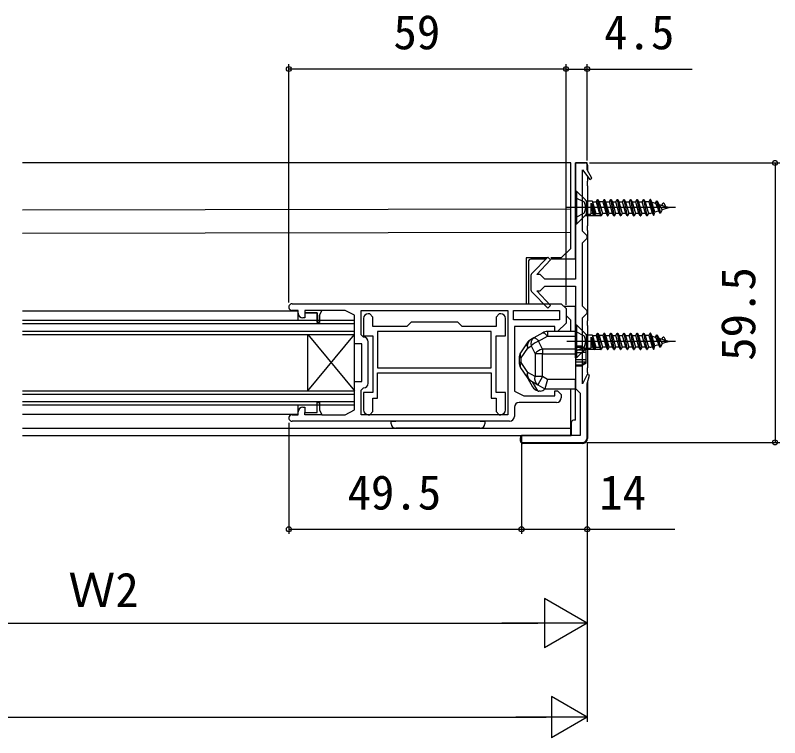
# Model space of a CAD drawing. Units: millimetres, scale not verified. Extents: x -438 to 438, y -652 to 648.
# Drawn here: x -109.2 to 53.5, y 300.6 to 454.4 of the extents above; entities that cross this region are included whole.
import ezdxf
from ezdxf.enums import TextEntityAlignment as Align

# ---------------------------------------------------------------- set-up
doc = ezdxf.new("R2010")
doc.units = ezdxf.units.MM
doc.header["$LTSCALE"] = 4
for name, color, linetype in [('0-2_YKK_11', 7, 'Continuous'), ('0-3_YKK_12', 2, 'Continuous'), ('0-4_YKK_13', 4, 'Continuous'), ('0-6_YKK_D', 6, 'Continuous')]:
    doc.layers.add(name, color=color, linetype=linetype)
doc.styles.add('ＭＳ ゴシック', font='')
doc.styles.get('ＭＳ ゴシック').set_extended_font_data('MS Gothic')

msp = doc.modelspace()

# ---------------------------------------------------------------- linework, layer by layer
at = {"layer": '0-2_YKK_11'}
for p, q in [((0.5, 398.841), (0.5, 396.159)), ((-34.1, 376.101), (-34.1, 384.901)), ((6, 372.001), (-2, 372.001)), ((-3, 371.001), (-3, 369.001)), ((-4, 368.001), (-50.3, 368.001))]:
    msp.add_line(p, q, dxfattribs=at)
for points in [[(10, 423), (10, 398.25), (3.5, 398.25), (3, 398.75), (2.5, 399.25), (1.782, 399.25), (4.696, 402.381), (4.118, 402.934), (0.787, 399.542)], [(12.5, 364.5), (12.5, 376), (12.998, 377.809), (12.541, 377.989), (11.5, 376), (11.5, 390), (12, 390.5), (12.5, 391), (12.5, 391.5), (12, 392), (11.5, 392.5), (11.5, 406), (12, 406.5), (12.5, 407), (12.5, 407.5), (12, 408), (11.5, 408.5), (11.5, 421.5), (13.064, 419.482), (13.477, 419.756), (12.5, 421.5), (12.5, 423), (10, 423)], [(0.787, 395.458), (4.118, 392.066), (4.696, 392.619), (1.782, 395.75), (2.5, 395.75), (3, 396.25), (3.5, 396.75), (10, 396.75), (10, 375), (10.5, 374.5), (11, 374), (11, 365), (-1.5, 365), (-1.5, 363.5), (11.5, 363.5)], [(-50.3, 393.001), (7, 393.001), (8, 392.001), (8, 388.901), (6.2, 387.101), (5.6, 387.101), (5.6, 388.201), (-3, 388.201), (-3, 374.401), (-1, 373.401), (5.6, 373.401), (5.6, 374.501), (6.2, 374.501), (7, 373.701), (7, 373.001)], [(-49, 391.001), (-49, 391.601), (-50.3, 391.601)], [(-48, 371.001), (-47.6, 371.001), (-47.6, 369.901), (-45, 369.901), (-45, 372.001), (-44.5, 372.001), (-44.5, 370.401), (-44, 369.401), (-39, 369.401), (-37, 370.401), (-37, 376.501), (-35.5, 376.501), (-35.5, 384.501), (-37, 384.501), (-37, 390.601), (-39, 391.601), (-44, 391.601), (-44.5, 390.601), (-44.5, 389.001), (-45, 389.001), (-45, 391.101), (-47.6, 391.101), (-47.6, 390.001), (-48, 390.001)], [(-35.6, 391.601), (-4.4, 391.601), (-4.4, 369.401), (-35.6, 369.401), (-35.6, 374.601), (-35.1, 375.101)], [(-35.1, 385.901), (-35.6, 386.401), (-35.6, 391.601)], [(-5.9, 390.901), (-6.2, 390.901), (-6.9, 390.201), (-6.9, 388.201), (-14.1, 388.201), (-15, 389.101), (-25, 389.101), (-25.9, 388.201), (-33.1, 388.201), (-33.1, 390.201), (-33.8, 390.901), (-34.1, 390.901)], [(-35.1, 389.901), (-35.1, 386.201), (-33.1, 386.201), (-33.1, 374.101), (-35.1, 374.101), (-35.1, 370.401)], [(-4.9, 370.401), (-4.9, 374.101), (-6.9, 374.101), (-6.9, 386.201), (-4.9, 386.201), (-4.9, 389.901)], [(-34.1, 369.401), (-33.8, 369.401), (-33.1, 370.101), (-33.1, 372.901), (-32.1, 372.901), (-32.1, 378.301)], [(-32.1, 378.301), (-7.9, 378.301), (-7.9, 372.901), (-6.9, 372.901), (-6.9, 370.101), (-6.2, 369.401), (-5.9, 369.401)], [(-50.3, 369.401), (-49, 369.401), (-49, 370.001)]]:
    msp.add_lwpolyline(points, dxfattribs=at)
for points in [[(-44, 391.601), (-47.6, 391.601), (-47.6, 391.101), (-45, 391.101), (-45, 389.001), (-44.5, 389.001), (-44.5, 390.601)], [(-3.2, 391.601), (6.6, 391.601), (6.6, 389.601), (-3.2, 389.601)], [(-7.9, 387.101), (-32.1, 387.101), (-32.1, 379.401), (-7.9, 379.401)], [(-44, 369.401), (-47.6, 369.401), (-47.6, 369.901), (-45, 369.901), (-45, 372.001), (-44.5, 372.001), (-44.5, 370.401)]]:
    msp.add_lwpolyline(points, close=True, dxfattribs=at)
for centre, radius, start, end in [((1.5, 398.841), 1, 135.51576, 180.00003), ((1.5, 396.159), 1, 179.99997, 224.48424), ((-50.3, 392.301), 0.7, 89.99999, 270.00001), ((-48, 391.001), 1, 180.00001, 269.99999), ((-34.1, 389.901), 1, 90.00001, 179.99999), ((-5.9, 389.901), 1, 0.00001, 89.99999), ((-35.1, 384.901), 1, 0.00001, 89.99999), ((-35.1, 376.101), 1, 270.00001, 359.99999), ((6, 373.001), 1, 270.00001, 359.99999), ((-2, 371.001), 1, 90.00001, 179.99999), ((-48, 370.001), 1, 90.00001, 179.99999), ((-34.1, 370.401), 1, 180.00001, 269.99999), ((-5.9, 370.401), 1, 270.00001, 359.99999), ((-50.3, 368.701), 0.7, 89.99999, 270.00001), ((-4, 369.001), 1, 270.00001, 359.99999), ((11.5, 364.5), 1, 270.00001, 359.99999)]:
    msp.add_arc(centre, radius, start, end, dxfattribs=at)
at = {"layer": '0-3_YKK_12'}
for p, q in [((9, 423), (-107.75, 423)), ((9, 404.8), (9, 423)), ((9, 413.158), (-107.75, 412.979)), ((9, 408.172), (-107.75, 407.995)), ((7, 402.8), (9, 404.8)), ((7, 402.8), (4.771, 402.8)), ((-107.75, 391.501), (-49.2, 391.501)), ((-49, 389.501), (-49, 391.101)), ((-107.75, 389.501), (-37, 389.501)), ((-37, 371.501), (-37, 389.501)), ((8, 390.5), (9, 389.5)), ((9, 387.1), (9, 389.5)), ((-107.75, 388.801), (-37, 388.801)), ((-107.75, 387.201), (-37, 387.201)), ((-107.75, 386.501), (-37, 386.501)), ((-47, 374.501), (-47, 386.501)), ((-47, 374.501), (-37, 386.501)), ((-47, 386.501), (-37, 374.501)), ((-107.75, 374.501), (-37, 374.501)), ((9, 365), (9, 374.9)), ((-107.75, 373.801), (-37, 373.801)), ((-107.75, 372.201), (-37, 372.201)), ((-107.75, 371.501), (-37, 371.501)), ((-49, 370.014), (-48.999, 371.501)), ((-107.75, 369.501), (-49.2, 369.501)), ((-107.75, 366.5), (9, 366.5)), ((-107.75, 365), (-0.924, 365))]:
    msp.add_line(p, q, dxfattribs=at)
msp.add_lwpolyline([(3.987, 402.8), (-0.5, 402.8), (-0.5, 393.001)], dxfattribs=at)
at = {"layer": '0-4_YKK_13'}
for p, q in [((10, 402.5), (10, 423)), ((10, 423), (12.1, 423)), ((12.6, 422.5), (12.6, 421.322)), ((12.6, 420.081), (12.6, 419.1)), ((12.6, 418.1), (12.6, 419.1)), ((12.116, 415.134), (10.25, 417)), ((12.6, 418.1), (12.6, 409.6)), ((26.6, 411.869), (25.9, 415.25)), ((26, 415.25), (26.7, 411.869)), ((31.347, 413.5), (8.212, 413.5)), ((12.35, 412.1), (12.35, 414.9)), ((13.35, 413.622), (13.735, 412.26)), ((13.582, 414.9), (14.119, 411.786)), ((13.665, 414.74), (14.365, 412.26)), ((14.435, 414.74), (15.135, 412.26)), ((25.635, 414.74), (26.335, 412.379)), ((27.035, 414.407), (27.735, 412.807)), ((27.3, 414.917), (28, 412.297)), ((27.4, 414.917), (28.1, 412.297)), ((27.785, 414.177), (28.485, 413.037)), ((10.25, 410), (12.116, 411.866)), ((16.535, 412.26), (15.765, 412.26)), ((17.935, 412.26), (17.165, 412.26)), ((19.335, 412.26), (18.565, 412.26)), ((20.735, 412.26), (19.965, 412.26)), ((22.135, 412.26), (21.365, 412.26)), ((23.535, 412.26), (22.765, 412.26)), ((24.935, 412.26), (24.165, 412.26)), ((25.825, 412.26), (25.565, 412.26)), ((15.294, 411.75), (12.165, 411.75)), ((15.4, 411.75), (15.5, 411.75)), ((16.8, 411.75), (16.9, 411.75)), ((18.2, 411.75), (18.3, 411.75)), ((19.6, 411.75), (19.7, 411.75)), ((21, 411.75), (21.1, 411.75)), ((22.4, 411.75), (22.5, 411.75)), ((23.8, 411.75), (23.9, 411.75)), ((25.2, 411.75), (25.3, 411.75)), ((12.6, 408.6), (12.6, 409.6)), ((12.6, 408.6), (12.6, 389.4)), ((0, 402), (0, 399.293)), ((3.692, 402.5), (0.5, 402.5)), ((10, 402.5), (4.771, 402.5)), ((0, 399.293), (0, 395.707)), ((0, 395.707), (0, 393.001)), ((7.501, 392.5), (10, 392.5)), ((10, 387.101), (10, 392.5)), ((12.6, 388.4), (12.6, 389.4)), ((12.116, 386.634), (10.25, 388.5)), ((12.6, 388.4), (12.6, 379.4)), ((2.161, 385.055), (4.031, 386.124)), ((10, 387.101), (4.031, 387.101)), ((4.031, 387.101), (4.031, 386.124)), ((4.031, 386.124), (10, 386.124)), ((10, 386.124), (10, 387.101)), ((12.35, 383.6), (12.35, 386.4)), ((13.582, 386.4), (14.119, 383.286)), ((13.665, 386.24), (14.365, 383.76)), ((14.435, 386.24), (15.135, 383.76)), ((25.635, 386.24), (26.335, 383.879)), ((26.6, 383.369), (25.9, 386.75)), ((26, 386.75), (26.7, 383.369)), ((27.035, 385.907), (27.735, 384.307)), ((27.3, 386.417), (28, 383.797)), ((27.4, 386.417), (28.1, 383.797)), ((-0.262, 384.708), (-1.664, 382.605)), ((31.347, 385), (8.212, 385)), ((13.35, 385.122), (13.735, 383.76)), ((27.785, 385.677), (28.485, 384.537)), ((-1.562, 381.496), (-0.16, 383.599)), ((-0.16, 383.599), (0.599, 384.032)), ((0.599, 384.032), (1.4, 382.351)), ((2.961, 383.374), (2.961, 382.351)), ((10, 384.051), (11.284, 384.051)), ((11.284, 383.838), (10, 383.838)), ((10, 383.755), (11.434, 383.755)), ((12.3, 383.151), (10, 383.151)), ((10, 382.651), (11.434, 382.651)), ((10.25, 381.5), (12.116, 383.366)), ((11.284, 384.051), (11.284, 383.838)), ((11.434, 383.901), (12.3, 383.401)), ((11.434, 383.901), (11.434, 383.755)), ((11.434, 383.755), (12.3, 383.2)), ((11.434, 382.651), (11.434, 381.151)), ((15.294, 383.25), (12.165, 383.25)), ((12.3, 383.2), (12.3, 383.401)), ((12.3, 383.151), (12.3, 383.2)), ((12.3, 382.651), (12.3, 383.151)), ((15.4, 383.25), (15.5, 383.25)), ((16.535, 383.76), (15.765, 383.76)), ((16.8, 383.25), (16.9, 383.25)), ((17.935, 383.76), (17.165, 383.76)), ((18.2, 383.25), (18.3, 383.25)), ((19.335, 383.76), (18.565, 383.76)), ((19.6, 383.25), (19.7, 383.25)), ((20.735, 383.76), (19.965, 383.76)), ((21, 383.25), (21.1, 383.25)), ((22.135, 383.76), (21.365, 383.76)), ((22.4, 383.25), (22.5, 383.25)), ((23.535, 383.76), (22.765, 383.76)), ((23.8, 383.25), (23.9, 383.25)), ((24.935, 383.76), (24.165, 383.76)), ((25.2, 383.25), (25.3, 383.25)), ((25.825, 383.76), (25.565, 383.76)), ((-2, 381.496), (-2, 380.507)), ((-1.562, 381.496), (-2, 381.496)), ((-1.562, 380.507), (-1.562, 381.496)), ((2.961, 382.351), (10, 382.351)), ((10, 382.351), (10, 376.901)), ((10, 381.151), (11.434, 381.151)), ((11.434, 381.151), (12.3, 381.151)), ((12.3, 380.651), (12.3, 381.151)), ((-1.562, 380.507), (-2, 380.507)), ((-1.664, 379.397), (-0.262, 377.294)), ((-0.16, 378.403), (-1.562, 380.507)), ((10, 380.651), (12.3, 380.651)), ((10, 380.047), (11.434, 380.047)), ((11.284, 379.965), (10, 379.965)), ((11.284, 379.751), (10, 379.751)), ((11.284, 379.965), (11.284, 379.751)), ((12.3, 380.602), (11.434, 380.047)), ((12.3, 380.401), (11.434, 379.901)), ((11.434, 380.047), (11.434, 379.901)), ((12.3, 380.602), (12.3, 380.651)), ((12.3, 380.401), (12.3, 380.602)), ((12.6, 378.4), (12.6, 379.4)), ((1.4, 377.513), (-0.16, 378.403)), ((12.6, 378.4), (12.6, 378.05)), ((-0.115, 377.101), (0.892, 375.355)), ((0.41, 376.667), (1.969, 375.776)), ((1.987, 374.46), (0.861, 376.409)), ((2.961, 377.513), (1.4, 377.513)), ((2.961, 377.513), (1.969, 375.776)), ((4.031, 376.901), (2.961, 377.513)), ((10, 376.901), (4.031, 376.901)), ((12.6, 376.363), (12.6, 364.298)), ((1.969, 375.776), (3.5, 374.901)), ((2.499, 374.401), (2.199, 374.401)), ((10, 368.2), (10, 374.901)), ((-10.248, 368.001), (-9.25, 368.001)), ((-9.25, 368.001), (-9.279, 367.449)), ((10, 368.2), (9.6, 368.2)), ((-10.277, 366.501), (-28.222, 366.501)), ((9.1, 367.7), (9.1, 365.2)), ((-1.199, 365), (9.1, 365)), ((9.1, 365.2), (9.1, 365)), ((-1.7, 363.799), (-1.7, 364.5)), ((11.602, 363.3), (-1.201, 363.3))]:
    msp.add_line(p, q, dxfattribs=at)
for points in [[(10.25, 410), (10, 410), (10, 417), (10.25, 417)], [(10.25, 381.5), (10, 381.5), (10, 388.5), (10.25, 388.5)]]:
    msp.add_lwpolyline(points, close=True, dxfattribs=at)
for points in [[(10, 411.4), (11.915, 412.355), (12.201, 413.5), (11.915, 414.645), (10, 415.6)], [(12.681, 414.9), (13.582, 414.9), (13.665, 414.74), (14.435, 414.74), (14.7, 415.25), (14.8, 415.25), (15.065, 414.74), (15.765, 412.26), (15.5, 411.75), (14.8, 415.25)], [(13.946, 411.855), (14.119, 411.786), (14.365, 412.26), (15.135, 412.26), (15.4, 411.75), (14.7, 415.25)], [(16.1, 415.25), (15.835, 414.74), (15.065, 414.74)], [(15.835, 414.74), (16.535, 412.26), (16.8, 411.75), (16.1, 415.25), (16.2, 415.25), (16.9, 411.75), (17.165, 412.26), (16.465, 414.74), (16.2, 415.25)], [(16.465, 414.74), (17.235, 414.74), (17.5, 415.25), (17.6, 415.25), (17.865, 414.74), (18.565, 412.26), (18.3, 411.75), (17.6, 415.25)], [(17.5, 415.25), (18.2, 411.75), (17.935, 412.26), (17.235, 414.74)], [(17.865, 414.74), (18.635, 414.74), (18.9, 415.25), (19, 415.25), (19.265, 414.74), (19.965, 412.26), (19.7, 411.75), (19, 415.25)], [(18.9, 415.25), (19.6, 411.75), (19.335, 412.26), (18.635, 414.74)], [(19.265, 414.74), (20.035, 414.74), (20.3, 415.25), (20.4, 415.25), (20.665, 414.74), (21.365, 412.26), (21.1, 411.75), (20.4, 415.25)], [(20.3, 415.25), (21, 411.75), (20.735, 412.26), (20.035, 414.74)], [(20.665, 414.74), (21.435, 414.74), (21.7, 415.25), (21.8, 415.25), (22.065, 414.74), (22.765, 412.26), (22.5, 411.75), (21.8, 415.25)], [(21.7, 415.25), (22.4, 411.75), (22.135, 412.26), (21.435, 414.74)], [(22.065, 414.74), (22.835, 414.74), (23.1, 415.25), (23.2, 415.25), (23.465, 414.74), (24.165, 412.26), (23.9, 411.75), (23.2, 415.25)], [(23.1, 415.25), (23.8, 411.75), (23.535, 412.26), (22.835, 414.74)], [(23.465, 414.74), (24.235, 414.74), (24.5, 415.25), (24.6, 415.25), (24.865, 414.74), (25.565, 412.26), (25.3, 411.75), (24.6, 415.25)], [(24.5, 415.25), (25.2, 411.75), (24.935, 412.26), (24.235, 414.74)], [(26.296, 414.632), (27.035, 414.407), (27.3, 414.917), (27.4, 414.917), (27.785, 414.177), (30, 413.5), (28.485, 413.037), (28.1, 412.297), (28, 412.297), (27.735, 412.807), (26.884, 412.547), (26.265, 414.74), (26, 415.25), (25.9, 415.25), (25.635, 414.74), (24.865, 414.74)], [(12.681, 412.1), (13.258, 412.1), (13.35, 412.26), (13.35, 414.44), (13.946, 411.855), (13.735, 412.26), (13.35, 412.26)], [(28.435, 413.979), (28.7, 414.489), (28.8, 414.489), (29.185, 413.749)], [(26.058, 412.295), (26.335, 412.379), (26.6, 411.869), (26.7, 411.869), (26.884, 412.547)], [(3.039, 386.838), (1.168, 385.769), (0.41, 385.335)], [(1.168, 385.769), (1.246, 385.791), (1.341, 385.779), (1.452, 385.734), (1.577, 385.656), (1.713, 385.547), (1.857, 385.408), (2.007, 385.243), (2.161, 385.055)], [(3.039, 386.838), (3.116, 386.86), (3.212, 386.848), (3.323, 386.803), (3.447, 386.725), (3.583, 386.616), (3.728, 386.477), (3.878, 386.312), (4.031, 386.124)], [(10, 382.9), (11.915, 383.855), (12.201, 385), (11.915, 386.145), (10, 387.1)], [(10, 382.351), (10, 383.374), (10, 386.124)], [(12.681, 386.4), (13.582, 386.4), (13.665, 386.24), (14.435, 386.24), (14.7, 386.75), (14.8, 386.75), (15.065, 386.24), (15.765, 383.76), (15.5, 383.25), (14.8, 386.75)], [(12.681, 383.6), (13.258, 383.6), (13.35, 383.76), (13.35, 385.94), (13.946, 383.355), (13.735, 383.76), (13.35, 383.76)], [(13.946, 383.355), (14.119, 383.286), (14.365, 383.76), (15.135, 383.76), (15.4, 383.25), (14.7, 386.75)], [(16.1, 386.75), (15.835, 386.24), (15.065, 386.24)], [(15.835, 386.24), (16.535, 383.76), (16.8, 383.25), (16.1, 386.75), (16.2, 386.75), (16.9, 383.25), (17.165, 383.76), (16.465, 386.24), (16.2, 386.75)], [(16.465, 386.24), (17.235, 386.24), (17.5, 386.75), (17.6, 386.75), (17.865, 386.24), (18.565, 383.76), (18.3, 383.25), (17.6, 386.75)], [(17.5, 386.75), (18.2, 383.25), (17.935, 383.76), (17.235, 386.24)], [(17.865, 386.24), (18.635, 386.24), (18.9, 386.75), (19, 386.75), (19.265, 386.24), (19.965, 383.76), (19.7, 383.25), (19, 386.75)], [(18.9, 386.75), (19.6, 383.25), (19.335, 383.76), (18.635, 386.24)], [(19.265, 386.24), (20.035, 386.24), (20.3, 386.75), (20.4, 386.75), (20.665, 386.24), (21.365, 383.76), (21.1, 383.25), (20.4, 386.75)], [(20.3, 386.75), (21, 383.25), (20.735, 383.76), (20.035, 386.24)], [(20.665, 386.24), (21.435, 386.24), (21.7, 386.75), (21.8, 386.75), (22.065, 386.24), (22.765, 383.76), (22.5, 383.25), (21.8, 386.75)], [(21.7, 386.75), (22.4, 383.25), (22.135, 383.76), (21.435, 386.24)], [(22.065, 386.24), (22.835, 386.24), (23.1, 386.75), (23.2, 386.75), (23.465, 386.24), (24.165, 383.76), (23.9, 383.25), (23.2, 386.75)], [(23.1, 386.75), (23.8, 383.25), (23.535, 383.76), (22.835, 386.24)], [(23.465, 386.24), (24.235, 386.24), (24.5, 386.75), (24.6, 386.75), (24.865, 386.24), (25.565, 383.76), (25.3, 383.25), (24.6, 386.75)], [(24.5, 386.75), (25.2, 383.25), (24.935, 383.76), (24.235, 386.24)], [(26.296, 386.132), (27.035, 385.907), (27.3, 386.417), (27.4, 386.417), (27.785, 385.677), (30, 385), (28.485, 384.537), (28.1, 383.797), (28, 383.797), (27.735, 384.307), (26.884, 384.047), (26.265, 386.24), (26, 386.75), (25.9, 386.75), (25.635, 386.24), (24.865, 386.24)], [(28.435, 385.479), (28.7, 385.989), (28.8, 385.989), (29.185, 385.249)], [(10, 383.374), (2.961, 383.374), (2.161, 385.055)], [(11.284, 383.838), (11.312, 383.839), (11.336, 383.842), (11.368, 383.85), (11.402, 383.864), (11.432, 383.892), (11.434, 383.901)], [(12.3, 381.151), (12.3, 382.651), (11.434, 382.651)], [(26.058, 383.795), (26.335, 383.879), (26.6, 383.369), (26.7, 383.369), (26.884, 384.047)], [(2.961, 377.513), (2.961, 382.351), (1.4, 382.351), (1.4, 377.513)], [(11.434, 379.901), (11.422, 379.924), (11.406, 379.936), (11.364, 379.954), (11.338, 379.96), (11.306, 379.964), (11.284, 379.965)], [(4.031, 376.901), (3.5, 374.901), (10, 374.901), (10, 376.901)], [(-29.221, 367.449), (-29.25, 368.001), (-28.251, 368.001)]]:
    msp.add_lwpolyline(points, dxfattribs=at)
for centre, radius, start, end in [((12.1, 422.5), 0.5, 0, 90), ((12.681, 415.7), 0.8, 224.99999, 269.99998), ((12.681, 411.3), 0.8, 90, 134.99999), ((25.825, 413.06), 0.8, 269.99998, 286.99998), ((0.5, 402), 0.5, 90, 180), ((2.068, 384.512), 1.546, 125.60247, 198.08496), ((4.031, 385.101), 2, 90, 119.74488), ((12.681, 387.2), 0.8, 224.99999, 269.99998), ((0.686, 384.236), 1.059, 153.53555, 217.00781), ((1.402, 383.599), 2, 119.74488, 146.30993), ((1.31, 384.079), 1.546, 125.60247, 198.08496), ((3.307, 381.602), 3.638, 108.35855, 138.09256), ((0, 381.496), 2, 146.30993, 180), ((-0.716, 382.133), 1.059, 153.53555, 217.00781), ((4.107, 379.921), 3.638, 108.35855, 138.09256), ((11.284, 383.901), 0.15, 0, 90), ((12.681, 382.8), 0.8, 90, 134.99999), ((25.825, 384.56), 0.8, 269.99998, 286.99998), ((0, 380.507), 2, 180, 213.69007), ((-0.716, 379.869), 1.059, 142.99219, 206.46445), ((11.284, 379.901), 0.15, 270, 0), ((0.686, 377.766), 1.059, 142.99219, 206.46445), ((1.31, 377.924), 1.546, 161.91504, 234.39753), ((1.402, 378.403), 2, 213.69007, 240.25512), ((2.869, 377.033), 1.546, 161.91504, 234.39753), ((2.624, 376.355), 2, 210, 251.40962), ((2.624, 376.355), 2, 251.40962, 257.71285), ((2.139, 376.369), 2, 280.36249, 312.83389), ((9.6, 367.7), 0.5, 90, 180), ((-28.222, 367.501), 1, 183, 270), ((-10.277, 367.501), 1, 270, 357)]:
    msp.add_arc(centre, radius, start, end, dxfattribs=at)
for centre, major_axis, ratio, start_param, end_param in [((-1.199, 364.5), (-0.501, 0), 0.998135, 4.712389, 6.2831853), ((-1.199, 363.801), (0.355, 0.355), 0.99628, 2.358058, 3.9251274), ((11.598, 364.302), (0.71, -0.71), 0.99628, 5.4996506, 7.06672)]:
    msp.add_ellipse(centre, major_axis=major_axis, ratio=ratio, start_param=start_param, end_param=end_param, dxfattribs=at)
at = {"layer": '0-6_YKK_D'}
for p, q in [((-51, 393.301), (-51, 444)), ((8, 443), (-51, 443)), ((8, 392.794), (8, 444)), ((8, 392.794), (8, 444)), ((12.5, 423.5), (12.5, 444)), ((13, 423), (53.5, 423)), ((52.5, 423), (52.5, 363.5)), ((-51, 367.701), (-51, 344)), ((-1.5, 363.25), (-1.5, 344)), ((-1.5, 363.25), (-1.5, 344)), ((12.5, 363.5), (12.5, 344)), ((12.5, 363.5), (12.5, 304)), ((12.5, 363.5), (53.5, 363.5)), ((12.5, 363.5), (12.5, 324)), ((-51, 345), (-1.5, 345)), ((12.5, 325), (3.407, 330.25)), ((3.407, 330.25), (3.407, 319.75)), ((-177, 325), (2, 325)), ((12.5, 325), (-5.687, 325)), ((12.5, 325), (3.407, 319.75)), ((12.5, 305), (4.922, 309.375)), ((4.922, 309.375), (4.922, 300.625)), ((-328.75, 305), (3.75, 305)), ((12.5, 305), (-2.655, 305)), ((12.5, 305), (4.922, 300.625))]:
    msp.add_line(p, q, dxfattribs=at)
for points in [[(8, 443), (12.5, 443), (34.875, 443)], [(-1.5, 345), (12.5, 345), (31.182, 345)]]:
    msp.add_lwpolyline(points, dxfattribs=at)
for centre in [(-51, 443), (8, 443), (8, 443), (12.5, 443), (52.5, 423), (52.5, 363.5), (-51, 345), (-1.5, 345), (-1.5, 345), (12.5, 345)]:
    msp.add_circle(centre, 0.531, dxfattribs=at)

# ---------------------------------------------------------------- texts
at = {"layer": '0-6_YKK_D', "style": 'ＭＳ ゴシック'}
for s, p in [('59', (-28.744, 445)), ('4.5', (16.114, 445)), ('49.5', (-38.523, 347)), ('14', (15.091, 347)), ('Ｗ2', (-97.955, 326.25))]:
    msp.add_text(s, height=7.331, dxfattribs=at).set_placement(p, align=Align.BOTTOM_LEFT)
msp.add_text('59.5', height=7.331, rotation=90, dxfattribs=at).set_placement((50.5, 380.864), align=Align.BOTTOM_LEFT)

doc.saveas('drawing.dxf')
